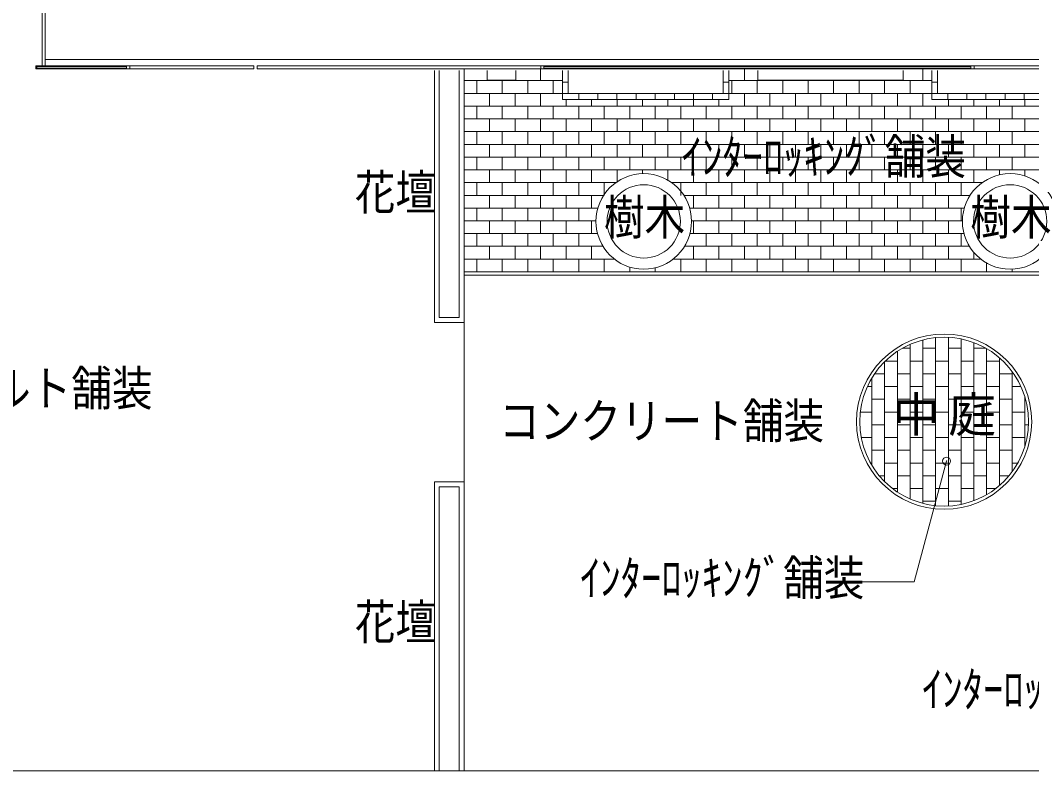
# Model space of a CAD drawing. Units: millimetres on the paper, enlarged 10000 times, with parts at other scales. Extents: x -2972500 to 2820000, y -2102500 to 1952012.
# Drawn here: x 281391 to 916353, y 350850 to 821899 of the extents above; entities that cross this region are included whole.
import ezdxf
from ezdxf.enums import TextEntityAlignment as Align

# ---------------------------------------------------------------- set-up
doc = ezdxf.new("R2010")
doc.units = ezdxf.units.MM
doc.header["$LTSCALE"] = 10000
doc.header["$PDMODE"] = 32
doc.header["$PDSIZE"] = 5000
for name, color, linetype, lineweight in [('4-1_R_S-kuta', 4, 'Continuous', 9), ('4-2_R_S-siag', 4, 'Continuous', 9), ('4-7_YuNituto', 4, 'Continuous', 9), ('4-E_SunPou', 4, 'Continuous', 9), ('4-F_MoZi', 7, 'Continuous', 9), ('5-2_R_S-siag', 4, 'Continuous', 9), ('5-B_HaTuti１', 5, 'Continuous', 5), ('5-F_MoZi', 7, 'Continuous', 9)]:
    doc.layers.add(name, color=color, linetype=linetype, lineweight=lineweight)
doc.styles.add('ＭＳ ゴシック', font='')
doc.styles.get('ＭＳ ゴシック').set_extended_font_data('MS Gothic')

msp = doc.modelspace()

# ---------------------------------------------------------------- linework, layer by layer
at = {"layer": '4-1_R_S-kuta'}
for p, q in [((295093, 920850), (295093, 793350)), ((297093, 918850), (297093, 793350)), ((1166093, 797350), (297093, 797350)), ((291093, 793350), (291093, 791350)), ((291093, 793350), (350093, 793350)), ((291093, 791350), (350093, 791350)), ((350093, 793350), (350093, 791350)), ((350093, 793350), (428093, 793350)), ((350093, 791350), (428093, 791350)), ((428093, 793350), (428093, 791350)), ((430093, 793350), (608093, 793350)), ((430093, 793350), (430093, 791350)), ((430093, 791350), (608093, 791350)), ((608093, 793350), (880093, 793350)), ((608093, 793350), (608093, 791350)), ((880093, 791350), (608093, 791350)), ((880093, 793350), (880093, 791350)), ((968093, 793350), (880093, 793350)), ((968093, 791350), (880093, 791350)), ((37226, 350850), (1485804, 350850))]:
    msp.add_line(p, q, dxfattribs=at)
at = {"layer": '4-2_R_S-siag'}
for p, q in [((574593, 790250), (574593, 784250)), ((592593, 790250), (592593, 784250)), ((621793, 790250), (621793, 772250)), ((625393, 790250), (625393, 775850)), ((722593, 790250), (722593, 775850)), ((726193, 790250), (726193, 772250)), ((835593, 790250), (835593, 784250)), ((853593, 790250), (853593, 772250)), ((857193, 790250), (857193, 775850)), ((574593, 784250), (592593, 784250)), ((621793, 775850), (726193, 775850)), ((631993, 775850), (631993, 772250)), ((643993, 775850), (643993, 772250)), ((655993, 775850), (655993, 772250)), ((667993, 775850), (667993, 772250)), ((679993, 775850), (679993, 772250)), ((691993, 775850), (691993, 772250)), ((703993, 775850), (703993, 772250)), ((715993, 775850), (715993, 772250)), ((853593, 775850), (957593, 775850)), ((863593, 775850), (863593, 772250)), ((875593, 775850), (875593, 772250)), ((887593, 775850), (887593, 772250)), ((899593, 775850), (899593, 772250)), ((911593, 775850), (911593, 772250)), ((621793, 772250), (726193, 772250)), ((853593, 772250), (957593, 772250))]:
    msp.add_line(p, q, dxfattribs=at)
msp.add_lwpolyline([(744393, 790250), (744393, 784250), (835593, 784250)], dxfattribs=at)
at = {"layer": '4-7_YuNituto'}
for p, q in [((291764, 792850), (291764, 791850)), ((291764, 792850), (348093, 792850)), ((348093, 791850), (291764, 791850)), ((348093, 792850), (348093, 791850)), ((610093, 792850), (878093, 792850)), ((610093, 792850), (610093, 791850)), ((878093, 791850), (610093, 791850)), ((878093, 792850), (878093, 791850))]:
    msp.add_line(p, q, dxfattribs=at)
at = {"layer": '4-E_SunPou'}
for p, q in [((621793, 783050), (625393, 783050)), ((722593, 783050), (726193, 783050)), ((853593, 783050), (857193, 783050))]:
    msp.add_line(p, q, dxfattribs=at)
at = {"layer": '5-2_R_S-siag'}
for p, q in [((556993, 790250), (556993, 635350)), ((559993, 790250), (559993, 632250)), ((1024000, 664000), (559993, 664000)), ((1024000, 662000), (559993, 662000)), ((559993, 532250), (559993, 632250)), ((541393, 532250), (559993, 532250)), ((541393, 350850), (541393, 532250)), ((544393, 529150), (556993, 529150)), ((544393, 350850), (544393, 529150)), ((556993, 350850), (556993, 529150)), ((559993, 350850), (559993, 532250))]:
    msp.add_line(p, q, dxfattribs=at)
for points in [[(541393, 790250), (541393, 632250), (559993, 632250)], [(544393, 790250), (544393, 635350), (556993, 635350)]]:
    msp.add_lwpolyline(points, dxfattribs=at)
for centre, radius in [((672793, 695650), 30000), ((902793, 695650), 30000), ((672793, 695650), 23000), ((902793, 695650), 23000), ((861343, 569950), 55000)]:
    msp.add_circle(centre, radius, dxfattribs=at)
at = {"layer": '5-B_HaTuti１'}
for p, q in [((560000, 784000), (560000, 791350)), ((608000, 784000), (608000, 791350)), ((736000, 784000), (736000, 791350)), ((848000, 784000), (848000, 791350)), ((559993, 784000), (621793, 784000)), ((568000, 776000), (568000, 784000)), ((576000, 784000), (576000, 784250)), ((584000, 776000), (584000, 784000)), ((592000, 784000), (592000, 784250)), ((600000, 776000), (600000, 784000)), ((616000, 776000), (616000, 784000)), ((726193, 784000), (853593, 784000)), ((728000, 776000), (728000, 784000)), ((744000, 776000), (744000, 784000)), ((752000, 784000), (752000, 784250)), ((760000, 776000), (760000, 784000)), ((768000, 784000), (768000, 784250)), ((776000, 776000), (776000, 784000)), ((784000, 784000), (784000, 784250)), ((792000, 776000), (792000, 784000)), ((800000, 784000), (800000, 784250)), ((808000, 776000), (808000, 784000)), ((816000, 784000), (816000, 784250)), ((824000, 776000), (824000, 784000)), ((832000, 784000), (832000, 784250)), ((840000, 776000), (840000, 784000)), ((559993, 776000), (621793, 776000)), ((560000, 768000), (560000, 776000)), ((576000, 768000), (576000, 776000)), ((592000, 768000), (592000, 776000)), ((608000, 768000), (608000, 776000)), ((726193, 776000), (853593, 776000)), ((736000, 768000), (736000, 776000)), ((752000, 768000), (752000, 776000)), ((768000, 768000), (768000, 776000)), ((784000, 768000), (784000, 776000)), ((800000, 768000), (800000, 776000)), ((816000, 768000), (816000, 776000)), ((832000, 768000), (832000, 776000)), ((848000, 768000), (848000, 776000)), ((624000, 768000), (624000, 772250)), ((640000, 768000), (640000, 772250)), ((656000, 768000), (656000, 772250)), ((672000, 768000), (672000, 772250)), ((688000, 768000), (688000, 772250)), ((704000, 768000), (704000, 772250)), ((720000, 768000), (720000, 772250)), ((864000, 768000), (864000, 772250)), ((880000, 768000), (880000, 772250)), ((896000, 768000), (896000, 772250)), ((912000, 768000), (912000, 772250)), ((559993, 768000), (963093, 768000)), ((568000, 760000), (568000, 768000)), ((584000, 760000), (584000, 768000)), ((600000, 760000), (600000, 768000)), ((616000, 760000), (616000, 768000)), ((632000, 760000), (632000, 768000)), ((648000, 760000), (648000, 768000)), ((664000, 760000), (664000, 768000)), ((680000, 760000), (680000, 768000)), ((696000, 760000), (696000, 768000)), ((712000, 760000), (712000, 768000)), ((728000, 760000), (728000, 768000)), ((744000, 760000), (744000, 768000)), ((760000, 760000), (760000, 768000)), ((776000, 760000), (776000, 768000)), ((792000, 760000), (792000, 768000)), ((808000, 760000), (808000, 768000)), ((824000, 760000), (824000, 768000)), ((840000, 760000), (840000, 768000)), ((856000, 760000), (856000, 768000)), ((872000, 760000), (872000, 768000)), ((888000, 760000), (888000, 768000)), ((904000, 760000), (904000, 768000)), ((559993, 760000), (1162693, 760000)), ((560000, 752000), (560000, 760000)), ((576000, 752000), (576000, 760000)), ((592000, 752000), (592000, 760000)), ((608000, 752000), (608000, 760000)), ((624000, 752000), (624000, 760000)), ((640000, 752000), (640000, 760000)), ((656000, 752000), (656000, 760000)), ((672000, 752000), (672000, 760000)), ((688000, 752000), (688000, 760000)), ((704000, 752000), (704000, 760000)), ((720000, 752000), (720000, 760000)), ((736000, 752000), (736000, 760000)), ((752000, 752000), (752000, 760000)), ((768000, 752000), (768000, 760000)), ((784000, 752000), (784000, 760000)), ((800000, 752000), (800000, 760000)), ((816000, 752000), (816000, 760000)), ((832000, 752000), (832000, 760000)), ((848000, 752000), (848000, 760000)), ((864000, 752000), (864000, 760000)), ((880000, 752000), (880000, 760000)), ((896000, 752000), (896000, 760000)), ((912000, 752000), (912000, 760000)), ((559993, 752000), (1162693, 752000)), ((568000, 744000), (568000, 752000)), ((584000, 744000), (584000, 752000)), ((600000, 744000), (600000, 752000)), ((616000, 744000), (616000, 752000)), ((632000, 744000), (632000, 752000)), ((648000, 744000), (648000, 752000)), ((664000, 744000), (664000, 752000)), ((680000, 744000), (680000, 752000)), ((696000, 744000), (696000, 752000)), ((712000, 744000), (712000, 752000)), ((728000, 744000), (728000, 752000)), ((744000, 744000), (744000, 752000)), ((760000, 744000), (760000, 752000)), ((776000, 744000), (776000, 752000)), ((792000, 744000), (792000, 752000)), ((808000, 744000), (808000, 752000)), ((824000, 744000), (824000, 752000)), ((840000, 744000), (840000, 752000)), ((856000, 744000), (856000, 752000)), ((872000, 744000), (872000, 752000)), ((888000, 744000), (888000, 752000)), ((904000, 744000), (904000, 752000)), ((559993, 744000), (1162693, 744000)), ((560000, 736000), (560000, 744000)), ((576000, 736000), (576000, 744000)), ((592000, 736000), (592000, 744000)), ((608000, 736000), (608000, 744000)), ((624000, 736000), (624000, 744000)), ((640000, 736000), (640000, 744000)), ((656000, 736000), (656000, 744000)), ((672000, 736000), (672000, 744000)), ((688000, 736000), (688000, 744000)), ((704000, 736000), (704000, 744000)), ((720000, 736000), (720000, 744000)), ((736000, 736000), (736000, 744000)), ((752000, 736000), (752000, 744000)), ((768000, 736000), (768000, 744000)), ((784000, 736000), (784000, 744000)), ((800000, 736000), (800000, 744000)), ((816000, 736000), (816000, 744000)), ((832000, 736000), (832000, 744000)), ((848000, 736000), (848000, 744000)), ((864000, 736000), (864000, 744000)), ((880000, 736000), (880000, 744000)), ((896000, 736000), (896000, 744000)), ((912000, 736000), (912000, 744000)), ((559993, 736000), (1126261, 736000)), ((568000, 728000), (568000, 736000)), ((584000, 728000), (584000, 736000)), ((600000, 728000), (600000, 736000)), ((616000, 728000), (616000, 736000)), ((632000, 728000), (632000, 736000)), ((648000, 728000), (648000, 736000)), ((664000, 728000), (664000, 736000)), ((680000, 728000), (680000, 736000)), ((696000, 728000), (696000, 736000)), ((712000, 728000), (712000, 736000)), ((728000, 728000), (728000, 736000)), ((744000, 728000), (744000, 736000)), ((760000, 728000), (760000, 736000)), ((776000, 728000), (776000, 736000)), ((792000, 728000), (792000, 736000)), ((808000, 728000), (808000, 736000)), ((824000, 728000), (824000, 736000)), ((840000, 728000), (840000, 736000)), ((856000, 728000), (856000, 736000)), ((872000, 728000), (872000, 736000)), ((888000, 728000), (888000, 736000)), ((904000, 728000), (904000, 736000)), ((559993, 728000), (1100082, 728000)), ((560000, 720000), (560000, 728000)), ((576000, 720000), (576000, 728000)), ((592000, 720000), (592000, 728000)), ((608000, 720000), (608000, 728000)), ((624000, 720000), (624000, 728000)), ((640000, 720000), (640000, 728000)), ((656000, 720000), (656000, 728000)), ((672000, 725639), (672000, 728000)), ((688000, 721510), (688000, 728000)), ((704000, 720000), (704000, 728000)), ((720000, 720000), (720000, 728000)), ((736000, 720000), (736000, 728000)), ((752000, 720000), (752000, 728000)), ((768000, 720000), (768000, 728000)), ((784000, 720000), (784000, 728000)), ((800000, 720000), (800000, 728000)), ((816000, 720000), (816000, 728000)), ((832000, 720000), (832000, 728000)), ((848000, 720000), (848000, 728000)), ((864000, 720000), (864000, 728000)), ((880000, 720000), (880000, 728000)), ((896000, 724870), (896000, 728000)), ((912000, 724202), (912000, 728000)), ((559993, 720000), (655270, 720000)), ((568000, 712000), (568000, 720000)), ((584000, 712000), (584000, 720000)), ((600000, 712000), (600000, 720000)), ((616000, 712000), (616000, 720000)), ((632000, 712000), (632000, 720000)), ((648000, 712000), (648000, 720000)), ((690316, 720000), (885270, 720000)), ((696000, 712000), (696000, 720000)), ((712000, 712000), (712000, 720000)), ((728000, 712000), (728000, 720000)), ((744000, 712000), (744000, 720000)), ((760000, 712000), (760000, 720000)), ((776000, 712000), (776000, 720000)), ((792000, 712000), (792000, 720000)), ((808000, 712000), (808000, 720000)), ((824000, 712000), (824000, 720000)), ((840000, 712000), (840000, 720000)), ((856000, 712000), (856000, 720000)), ((872000, 712000), (872000, 720000)), ((559993, 712000), (647640, 712000)), ((560000, 704000), (560000, 712000)), ((576000, 704000), (576000, 712000)), ((592000, 704000), (592000, 712000)), ((608000, 704000), (608000, 712000)), ((624000, 704000), (624000, 712000)), ((640000, 704000), (640000, 712000)), ((697946, 712000), (877640, 712000)), ((704000, 704000), (704000, 712000)), ((720000, 704000), (720000, 712000)), ((736000, 704000), (736000, 712000)), ((752000, 704000), (752000, 712000)), ((768000, 704000), (768000, 712000)), ((784000, 704000), (784000, 712000)), ((800000, 704000), (800000, 712000)), ((816000, 704000), (816000, 712000)), ((832000, 704000), (832000, 712000)), ((848000, 704000), (848000, 712000)), ((864000, 704000), (864000, 712000)), ((559993, 704000), (643979, 704000)), ((568000, 696000), (568000, 704000)), ((584000, 696000), (584000, 704000)), ((600000, 696000), (600000, 704000)), ((616000, 696000), (616000, 704000)), ((632000, 696000), (632000, 704000)), ((701608, 704000), (873979, 704000)), ((712000, 696000), (712000, 704000)), ((728000, 696000), (728000, 704000)), ((744000, 696000), (744000, 704000)), ((760000, 696000), (760000, 704000)), ((776000, 696000), (776000, 704000)), ((792000, 696000), (792000, 704000)), ((808000, 696000), (808000, 704000)), ((824000, 696000), (824000, 704000)), ((840000, 696000), (840000, 704000)), ((856000, 696000), (856000, 704000)), ((872000, 696000), (872000, 704000)), ((559993, 696000), (642795, 696000)), ((560000, 688000), (560000, 696000)), ((576000, 688000), (576000, 696000)), ((592000, 688000), (592000, 696000)), ((608000, 688000), (608000, 696000)), ((624000, 688000), (624000, 696000)), ((640000, 688000), (640000, 696000)), ((702791, 696000), (872795, 696000)), ((704000, 688000), (704000, 696000)), ((720000, 688000), (720000, 696000)), ((736000, 688000), (736000, 696000)), ((752000, 688000), (752000, 696000)), ((768000, 688000), (768000, 696000)), ((784000, 688000), (784000, 696000)), ((800000, 688000), (800000, 696000)), ((816000, 688000), (816000, 696000)), ((832000, 688000), (832000, 696000)), ((848000, 688000), (848000, 696000)), ((864000, 688000), (864000, 696000)), ((559993, 688000), (643785, 688000)), ((568000, 680000), (568000, 688000)), ((584000, 680000), (584000, 688000)), ((600000, 680000), (600000, 688000)), ((616000, 680000), (616000, 688000)), ((632000, 680000), (632000, 688000)), ((701802, 688000), (873785, 688000)), ((712000, 680000), (712000, 688000)), ((728000, 680000), (728000, 688000)), ((744000, 680000), (744000, 688000)), ((760000, 680000), (760000, 688000)), ((776000, 680000), (776000, 688000)), ((792000, 680000), (792000, 688000)), ((808000, 680000), (808000, 688000)), ((824000, 680000), (824000, 688000)), ((840000, 680000), (840000, 688000)), ((856000, 680000), (856000, 688000)), ((872000, 680000), (872000, 688000)), ((559993, 680000), (647198, 680000)), ((560000, 672000), (560000, 680000)), ((576000, 672000), (576000, 680000)), ((592000, 672000), (592000, 680000)), ((608000, 672000), (608000, 680000)), ((624000, 672000), (624000, 680000)), ((640000, 672000), (640000, 680000)), ((698388, 680000), (877198, 680000)), ((704000, 672000), (704000, 680000)), ((720000, 672000), (720000, 680000)), ((736000, 672000), (736000, 680000)), ((752000, 672000), (752000, 680000)), ((768000, 672000), (768000, 680000)), ((784000, 672000), (784000, 680000)), ((800000, 672000), (800000, 680000)), ((816000, 672000), (816000, 680000)), ((832000, 672000), (832000, 680000)), ((848000, 672000), (848000, 680000)), ((864000, 672000), (864000, 680000)), ((880000, 672000), (880000, 676144)), ((559993, 672000), (654335, 672000)), ((568000, 664000), (568000, 672000)), ((584000, 664000), (584000, 672000)), ((600000, 664000), (600000, 672000)), ((616000, 664000), (616000, 672000)), ((632000, 664000), (632000, 672000)), ((648000, 664000), (648000, 672000)), ((664000, 664000), (664000, 666967)), ((691251, 672000), (884335, 672000)), ((696000, 664000), (696000, 672000)), ((712000, 664000), (712000, 672000)), ((728000, 664000), (728000, 672000)), ((744000, 664000), (744000, 672000)), ((760000, 664000), (760000, 672000)), ((776000, 664000), (776000, 672000)), ((792000, 664000), (792000, 672000)), ((808000, 664000), (808000, 672000)), ((824000, 664000), (824000, 672000)), ((840000, 664000), (840000, 672000)), ((856000, 664000), (856000, 672000)), ((872000, 664000), (872000, 672000)), ((888000, 664000), (888000, 669550)), ((680000, 664000), (680000, 666528)), ((904000, 664000), (904000, 665674)), ((856000, 517220), (856000, 622680)), ((864000, 517016), (864000, 622883)), ((840000, 616000), (835106, 616000)), ((840000, 521437), (840000, 618462)), ((848000, 518657), (848000, 621243)), ((856000, 616000), (848000, 616000)), ((872000, 616000), (864000, 616000)), ((872000, 518032), (872000, 621867)), ((880000, 520342), (880000, 619558)), ((887580, 616000), (880000, 616000)), ((832000, 525814), (832000, 614086)), ((888000, 524141), (888000, 615758)), ((896000, 529851), (896000, 610049)), ((824000, 532340), (824000, 607559)), ((832000, 608000), (824449, 608000)), ((848000, 608000), (840000, 608000)), ((864000, 608000), (856000, 608000)), ((880000, 608000), (872000, 608000)), ((896000, 608000), (888000, 608000)), ((816000, 542509), (816000, 597391)), ((824000, 600000), (817686, 600000)), ((840000, 600000), (832000, 600000)), ((856000, 600000), (848000, 600000)), ((872000, 600000), (864000, 600000)), ((888000, 600000), (880000, 600000)), ((904000, 600000), (896000, 600000)), ((904000, 538495), (904000, 601404)), ((816000, 592000), (813148, 592000)), ((832000, 592000), (824000, 592000)), ((848000, 592000), (840000, 592000)), ((864000, 592000), (856000, 592000)), ((880000, 592000), (872000, 592000)), ((896000, 592000), (888000, 592000)), ((909539, 592000), (904000, 592000)), ((912000, 554365), (912000, 585535)), ((824000, 584000), (816000, 584000)), ((840000, 584000), (832000, 584000)), ((856000, 584000), (848000, 584000)), ((872000, 584000), (864000, 584000)), ((888000, 584000), (880000, 584000)), ((904000, 584000), (896000, 584000)), ((912447, 584000), (912000, 584000)), ((816000, 576000), (808690, 576000)), ((832000, 576000), (824000, 576000)), ((848000, 576000), (840000, 576000)), ((864000, 576000), (856000, 576000)), ((880000, 576000), (872000, 576000)), ((896000, 576000), (888000, 576000)), ((912000, 576000), (904000, 576000)), ((824000, 568000), (816000, 568000)), ((840000, 568000), (832000, 568000)), ((856000, 568000), (848000, 568000)), ((872000, 568000), (864000, 568000)), ((888000, 568000), (880000, 568000)), ((904000, 568000), (896000, 568000)), ((914307, 568000), (912000, 568000)), ((816000, 560000), (809286, 560000)), ((832000, 560000), (824000, 560000)), ((848000, 560000), (840000, 560000)), ((864000, 560000), (856000, 560000)), ((880000, 560000), (872000, 560000)), ((896000, 560000), (888000, 560000)), ((912000, 560000), (904000, 560000)), ((824000, 552000), (816000, 552000)), ((840000, 552000), (832000, 552000)), ((856000, 552000), (848000, 552000)), ((872000, 552000), (864000, 552000)), ((888000, 552000), (880000, 552000)), ((904000, 552000), (896000, 552000)), ((816000, 544000), (815131, 544000)), ((832000, 544000), (824000, 544000)), ((848000, 544000), (840000, 544000)), ((864000, 544000), (856000, 544000)), ((880000, 544000), (872000, 544000)), ((896000, 544000), (888000, 544000)), ((907556, 544000), (904000, 544000)), ((824000, 536000), (820644, 536000)), ((840000, 536000), (832000, 536000)), ((856000, 536000), (848000, 536000)), ((872000, 536000), (864000, 536000)), ((888000, 536000), (880000, 536000)), ((902042, 536000), (896000, 536000)), ((832000, 528000), (828952, 528000)), ((848000, 528000), (840000, 528000)), ((864000, 528000), (856000, 528000)), ((880000, 528000), (872000, 528000)), ((893735, 528000), (888000, 528000)), ((856000, 520000), (848000, 520000)), ((872000, 520000), (864000, 520000))]:
    msp.add_line(p, q, dxfattribs=at)
at = {"layer": '5-F_MoZi', "color": 4}
for p in [(862902, 545225), (807796, 469363)]:
    msp.add_line(p, (842575, 469363), dxfattribs=at)
msp.add_circle((861343, 569950), 53000, dxfattribs=at)
at = {"layer": '5-F_MoZi', "color": 3}
msp.add_point((862902, 545225), dxfattribs=at)

# ---------------------------------------------------------------- texts
at = {"layer": '4-F_MoZi', "style": 'ＭＳ ゴシック', "width": 0.85}
msp.add_text('アスファルト舗装', height=21990, dxfattribs=at).set_placement((160469, 573352), align=Align.BOTTOM_LEFT)
at = {"layer": '5-F_MoZi', "style": 'ＭＳ ゴシック', "width": 0.85}
for s, p in [('ｲﾝﾀｰﾛｯｷﾝｸﾞ舗装', (696594, 718750)), ('花壇', (491393, 696250)), ('樹木', (647793, 680650)), ('樹木', (877793, 680650)), ('コンクリート舗装', (582020, 552834)), ('ｲﾝﾀｰﾛｯｷﾝｸﾞ舗装', (632796, 454363)), ('花壇', (491393, 426550)), ('ｲﾝﾀｰﾛｯｷﾝｸﾞ舗装', (847484, 384571))]:
    msp.add_text(s, height=21990, dxfattribs=at).set_placement(p, align=Align.BOTTOM_LEFT)
at = {"layer": '5-F_MoZi', "color": 2, "insert": (828843, 560927), "char_height": 21990, "attachment_point": 7, "style": 'ＭＳ ゴシック'}
msp.add_mtext('\\T1.17;中庭', dxfattribs=at)

doc.saveas('drawing.dxf')
